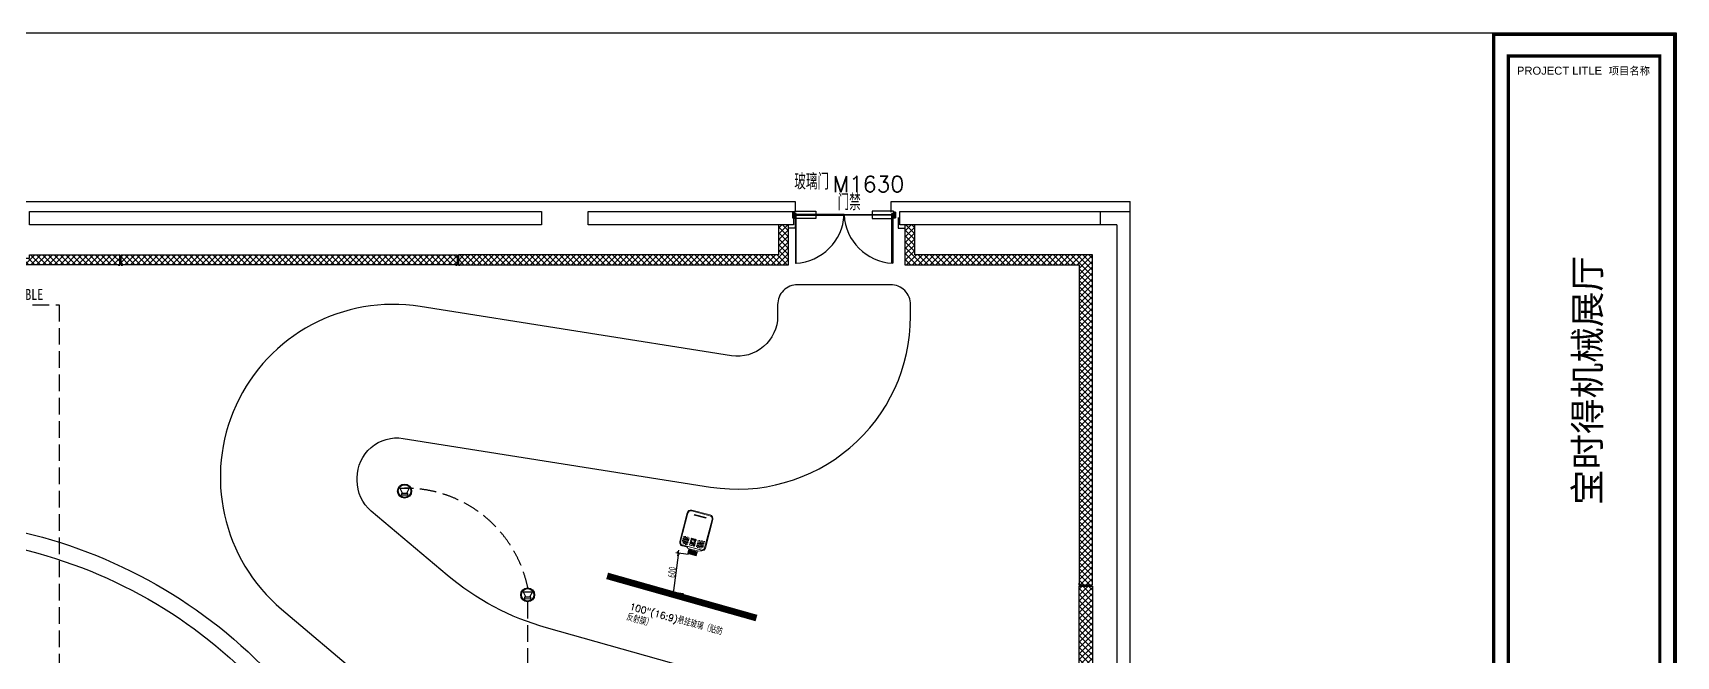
# Model space of a CAD drawing. Header units: millimetres. Extents: x 89805 to 1757503, y 48266 to 267832.
# Drawn here: x 933889 to 958597, y 167559 to 176934 of the extents above; entities that cross this region are included whole.
import ezdxf
from ezdxf.enums import TextEntityAlignment as Align

# ---------------------------------------------------------------- set-up
doc = ezdxf.new("R2010")
doc.units = ezdxf.units.MM
doc.header["$LTSCALE"] = 1000
doc.linetypes.add('DASH', pattern=[0.35, 0.25, -0.1])
doc.linetypes.add('HIDDEN', pattern=[9.525, 6.35, -3.175])
for name, color, linetype in [('0XX', 1, 'HIDDEN'), ('2FC', 2, 'Continuous'), ('A_TEXT', 7, 'Continuous'), ('G-新建隔墙', 4, 'Continuous'), ('G-装饰造型轮廓线', 3, 'Continuous'), ('HATCH-OTHER', 161, 'Continuous'), ('SHEET', 2, 'Continuous'), ('WALL', 111, 'Continuous'), ('WALL-TEXT', 2, 'Continuous'), ('WALL-WIDE', 6, 'Continuous'), ('WINDOW', 2, 'Continuous'), ('会议', 1, 'Continuous'), ('图框', 7, 'Continuous'), ('多媒体弱电', 5, 'Continuous')]:
    doc.layers.add(name, color=color, linetype=linetype)
doc.styles.add('_TCH_SPACE', font='SIMPLEX', dxfattribs={"height": 5, "bigfont": 'GBCBIG'})
doc.styles.add('DEQIU', font='hzs.shx', dxfattribs={"width": 0.7, "bigfont": 'hztxt.shx'})
doc.styles.get("Standard").update_dxf_attribs({"font": 'txt', "bigfont": 'gbcbig.shx'})
doc.styles.add('WMF-Arial0', font='arial.ttf')
doc.styles.add('WMF-黑体0', font='simhei.ttf')
doc.styles.add('黑体', font='simhei.ttf', dxfattribs={"width": 0.7})
doc.dimstyles.new('MY-30', dxfattribs={"dimscale": 30, "dimtxt": 3.5, "dimasz": 1, "dimexe": 1.2, "dimexo": 2, "dimgap": 0.25, "dimtad": 1, "dimdec": 0, "dimrnd": 5, "dimdsep": 46, "dimtxsty": 'DEQIU', "dimblk": 'ZHQ-EP', "dimcen": 0.09, "dimclrd": 256, "dimclre": 256, "dimclrt": 40, "dimadec": 0, "dimazin": 0, "dimtm": 1e-09, "dimtfac": 0.434783, "dimtdec": 0, "dimtix": 1, "dimtmove": 2, "dimatfit": 3, "dimldrblk": 'DOT', "dimfxl": 0, "dimtvp": 0.001739, "dimtolj": 1, "dimarcsym": 0})
pattern_1 = [(45, (-498402.2, -118691.22), (-44.1941738, 44.1941738), []), (135, (-498402.2, -118691.22), (-44.1941738, -44.1941738), [])]
pattern_2 = [(0, (97513.92, 15201.57), (12.2091667, -24.4183333), [0, -24.4183333])]

# ---------------------------------------------------------------- blocks, each defined once
blk = doc.blocks.new('dfghh')
at = {"layer": 'SHEET', "const_width": 0.708}
blk.add_lwpolyline([(-3.21, 397.63), (-36.41, 397.63), (-36.41, 256.88), (-3.21, 256.88)], close=True, dxfattribs=at)
at = {"layer": 'WALL-WIDE', "color": 4}
blk.add_lwpolyline([(-579.5, 402.72), (0.35, 402.72), (0.35, -0.35), (-579.5, -0.35)], close=True, dxfattribs=at)
at = {"layer": '图框', "const_width": 0.708}
blk.add_lwpolyline([(0, 0), (-39.62, 0), (-39.62, 402.36), (0, 402.36)], close=True, dxfattribs=at)
at = {"color": 2, "lineweight": 0}
for s, height, style, p in [('PROJECT LITLE    ', 1.7533, 'WMF-Arial0', (-34.53, 393.55)), ('项目名称', 1.664, 'WMF-黑体0', (-14.44, 393.55))]:
    blk.add_text(s, height=height, dxfattribs=dict(at, style=style)).set_placement(p)
at = {"layer": 'WALL-TEXT', "style": 'WMF-黑体0'}
blk.add_text('宝时得机械展厅', height=5.718, rotation=90, dxfattribs=at).set_placement((-19.08, 326.48), align=Align.MIDDLE_CENTER)
blk = doc.blocks.new('Roberto方案')
at = {"color": 8, "ltscale": 0.7}
for p, q in [((1677557, 312189, -3), (1678075, 315144, -3)), ((1691650, 308048, 57), (1691129, 305094, 57)), ((1695394, 307372, 57), (1694873, 304418, 57))]:
    blk.add_line(p, q, dxfattribs=at)
at = {"color": 8, "linetype": 'DASH', "ltscale": 0.7}
blk.add_line((1681713, 311456, 57), (1682234, 314410, 57), dxfattribs=at)
at = {"color": 3, "ltscale": 0.7}
blk.add_line((1677560, 311683, -3), (1677560, 311683, -3), dxfattribs=at)
at = {"color": 8, "ltscale": 0.7}
for points, elevation in [([(1675838, 316921), (1675571, 316198, 0.467721), (1675800, 315799), (1677412, 315514, 0.219565), (1677736, 315600), (1678201, 315984, -0.067662), (1678430, 316126), (1678545, 316177, 0.275717), (1679135, 317015), (1679190, 317750), (1679190, 317750, 0.414214), (1678890, 318050), (1677491, 318050, 0.347971), (1677191, 317813, -0.347971), (1676891, 317575, 0.34085), (1675838, 316921)], 37), ([(1687669, 315104), (1687669, 315145, -0.460889), (1688362, 315738), (1688362, 315738), (1692984, 315007, 0.460889), (1695990, 317575), (1695990, 317750, 0.414214), (1695690, 318050), (1694291, 318050, 0.414214), (1693991, 317750), (1693991, 317575, -0.460889), (1693297, 316982), (1688617, 317722, 0.758886), (1686533, 313168), (1687731, 312155, 0.107067), (1689975, 310963), (1694652, 309644, -0.335781), (1695526, 308489), (1695526, 307850, 0.36397), (1695774, 307555), (1697173, 307308, 0.466308), (1697525, 307603), (1697525, 308488, 0.335781), (1695194, 311568), (1690518, 312888, -0.107067), (1689022, 313682), (1687881, 314646, -0.220777), (1687669, 315104), (1687669, 315145)], 37), ([(1695427, 303817), (1695463, 303900, -0.348662), (1695682, 304018), (1697353, 303716, -0.482951), (1697501, 303440), (1697379, 303155, -0.329052), (1695011, 301776), (1687655, 302576, -0.260725), (1685267, 304274), (1684607, 305669, 0.289853), (1683706, 306239), (1682451, 306239, 0.414214), (1681951, 305739), (1681951, 304193, -0.414214), (1679351, 301593), (1678160, 301593, -0.414214), (1675560, 304193), (1675560, 311933, -0.466844), (1675912, 312228), (1677312, 311979, -0.363472), (1677560, 311683), (1677560, 304193, 0.414214), (1678160, 303593), (1679351, 303593, 0.414214), (1679951, 304193), (1679951, 305739, -0.414214), (1682451, 308239), (1683702, 308239, -0.289853), (1686416, 306521), (1687075, 305130, 0.260725), (1687871, 304564), (1695324, 303757, 0.328763), (1695427, 303817, 1.521761)], -3)]:
    blk.add_lwpolyline(points, format="xyb", dxfattribs=dict(at, elevation=elevation))
at = {"color": 7, "ltscale": 0.7, "const_width": 100}
for points, elevation in [([(1679902, 317525), (1681073, 315506)], -3), ([(1691427, 313670), (1693673, 313036)], 17), ([(1687056, 306275), (1688958, 304922)], -7), ([(1682721, 305306), (1682721, 302972)], -3)]:
    blk.add_lwpolyline(points, dxfattribs=dict(at, elevation=elevation))
at = {"color": 8, "ltscale": 0.7, "elevation": 57}
for points in [[(1675662, 315569), (1682234, 314410, -0.153915), (1686235, 312328), (1689268, 309295, 0.152859), (1691650, 308048), (1697291, 307029, -0.359482), (1697775, 306447), (1697775, 304240, -0.467565), (1697434, 303955), (1691118, 305096, -0.152859), (1687147, 307173), (1684114, 310206, 0.153915), (1681713, 311456), (1675806, 312498, -0.36397), (1675310, 313089), (1675310, 315274, -0.466308)], [(1675619, 315323), (1682191, 314164, -0.153915), (1686058, 312151), (1689091, 309118, 0.152859), (1691606, 307802), (1697246, 306784, -0.358443), (1697525, 306447), (1697525, 304240, -0.467565), (1697479, 304201), (1691162, 305342, -0.152859), (1687324, 307350), (1684291, 310383, 0.153915), (1681757, 311702), (1675849, 312744, -0.36397), (1675560, 313089), (1675560, 315274, -0.466308)]]:
    blk.add_lwpolyline(points, format="xyb", close=True, dxfattribs=at)
at = {"color": 7, "ltscale": 0.7, "char_height": 100, "attachment_point": 1}
for insert, width, rotation in [((1680040, 317069, -3), 1657.42, 299.4461), ((1691783, 313263, -3), 1513.59, 344.2443), ((1687388, 305903, -28), 1513.59, 324.4513), ((1682498, 303364, -3), 1538.52, 90)]:
    blk.add_mtext('100"(16:9)悬挂玻璃（贴防反射膜）', dxfattribs=dict(at, insert=insert, width=width, rotation=rotation))
blk = doc.blocks.new('fdsafds')
at = {"layer": '0XX', "ltscale": 30}
blk.add_lwpolyline([(-41584, -4355), (-41264, -4355), (-41264, -4245), (-41584, -4245)], close=True, dxfattribs=at)
at = {"layer": '2FC', "linetype": 'DASH', "ltscale": 20}
for radius in [15, 4.33]:
    blk.add_circle((-41566, -4300), radius, dxfattribs=at)
blk = doc.blocks.new('西展厅玻璃门')
at = {"layer": 'WINDOW'}
for points in [[(1426914, 292904), (1426939, 292904), (1426939, 292987), (1426914, 292987)], [(1426944, 292940), (1427689, 292940), (1427689, 292952), (1426944, 292952)], [(1426956, 292965), (1426956, 292220), (1426968, 292220), (1426968, 292965)], [(1428434, 292940), (1427689, 292940), (1427689, 292952), (1428434, 292952)], [(1428421, 292965), (1428421, 292220), (1428409, 292220), (1428409, 292965)], [(1428439, 292904), (1428464, 292904), (1428464, 292987), (1428439, 292987)], [(1428464, 292904), (1428439, 292904), (1428439, 292987), (1428464, 292987)]]:
    blk.add_lwpolyline(points, close=True, dxfattribs=at)
for centre, start, end in [((1426924, 292985), 272.91, 357.09), ((1428454, 292985), 182.91, 267.09)]:
    blk.add_arc(centre, 766, start, end, dxfattribs=at)
at = {"layer": 'WINDOW', "xscale": -1, "rotation": 180}
blk.add_blockref('fdsafds', (1468528, 288646), dxfattribs=at)
at = {"layer": 'WINDOW', "rotation": 180}
blk.add_blockref('fdsafds', (1386849, 288646), dxfattribs=at)
blk = doc.blocks.new('喇叭')
at = {"layer": '会议', "color": 5}
for p, q in [((-132, 77), (131, 84)), ((-132, 77), (-53, -67)), ((131, 84), (58, -64))]:
    blk.add_line(p, q, dxfattribs=at)
blk.add_lwpolyline([(95, -106), (94, -63), (-89, -68), (-88, -111)], close=True, dxfattribs=at)
for radius in [197, 177]:
    blk.add_circle((0, 0), radius, dxfattribs=at)
blk = doc.blocks.new('ty')
at = {"layer": '会议', "lineweight": 0}
h = blk.add_hatch(dxfattribs=at)
h.set_pattern_fill('DOTS', color=5, scale=448, angle=270, style=0)
h.set_pattern_definition(pattern_2)
edge = h.paths.add_edge_path()
edge.add_ellipse((618, 153), major_axis=(-53, 53), ratio=1, start_angle=225, end_angle=315)
edge.add_line((618, 228), (532, 228))
edge.add_line((532, 228), (532, 84))
edge.add_line((532, 84), (693, 84))
edge.add_line((693, 84), (693, 153))
h = blk.add_hatch(dxfattribs=at)
h.set_pattern_fill('DOTS', color=5, scale=448, angle=270, style=0)
h.set_pattern_definition(pattern_2)
edge = h.paths.add_edge_path()
edge.add_ellipse((618, -153), major_axis=(53, 53), ratio=1, start_angle=225, end_angle=315, ccw=False)
edge.add_line((618, -228), (532, -228))
edge.add_line((532, -228), (532, -84))
edge.add_line((532, -84), (693, -84))
edge.add_line((693, -84), (693, -153))
at = {"layer": '会议', "color": 5, "lineweight": 0}
for p, q in [((0, 187), (0, -187)), ((15, 187), (15, -187)), ((66, 125), (66, -113)), ((85, 125), (66, 125)), ((658, 262), (75, 262)), ((658, 247), (75, 247)), ((85, -113), (85, 125)), ((718, -187), (718, 187)), ((718, 152), (718, -76)), ((754, -76), (754, 152)), ((754, 126), (754, -50)), ((771, 126), (754, 126)), ((771, 126), (771, -50)), ((782, 126), (771, 126)), ((771, -50), (771, 126)), ((782, 126), (782, -50)), ((782, -50), (782, 126)), ((854, 126), (782, 126)), ((854, 111), (782, 111)), ((854, 96), (782, 96)), ((854, 81), (782, 81)), ((854, 66), (782, 66)), ((854, 51), (782, 51)), ((854, 36), (782, 36)), ((854, 21), (782, 21)), ((854, 6), (782, 6)), ((854, 126), (854, -50)), ((66, -113), (85, -113)), ((75, -247), (658, -247)), ((75, -262), (658, -262)), ((733, -187), (733, -94)), ((754, -50), (771, -50)), ((771, -50), (782, -50)), ((854, -9), (782, -9)), ((854, -24), (782, -24)), ((854, -39), (782, -39)), ((782, -50), (854, -50))]:
    blk.add_line(p, q, dxfattribs=at)
at = {"layer": '会议', "color": 5, "lineweight": 0, "extrusion": (0, 0, -1)}
for centre, major_axis, ratio, start_param, end_param in [((75, 187), (-53, 53), 1, 5.497787, 7.068583), ((75, 187), (-42.4, 42.4), 1, 5.497787, 7.068583), ((553, 31), (-10.2, 10.2), 1, 3.926991, 10.210176), ((553, -6), (-10.2, 10.2), 1, 3.926991, 10.210176), ((591, 31), (-10.2, 10.2), 1, 3.926991, 10.210176), ((628, 31), (-10.2, 10.2), 1, 3.926991, 10.210176), ((628, -6), (-10.2, 10.2), 1, 3.926991, 10.210176), ((666, 31), (-10.2, 10.2), 1, 3.926991, 10.210176), ((666, -25), (0, 33.2), 0.467648, 3.141593, 9.424778), ((658, 187), (-53, 53), 1, 0.785398, 2.121825), ((658, 187), (42.4, 42.4), 1, 5.497787, 7.068583), ((911, 252), (173, 69), 1, 2.957483, 3.26624), ((75, -187), (-53, 53), 1, 3.926991, 5.497787), ((75, -187), (42.4, 42.4), 1, 2.356194, 3.926991), ((553, -44), (-10.2, 10.2), 1, 3.926991, 10.210176), ((591, -44), (-10.2, 10.2), 1, 3.926991, 10.210176), ((628, -44), (-10.2, 10.2), 1, 3.926991, 10.210176), ((658, -187), (-42.4, 42.4), 1, 2.356194, 3.926991), ((658, -187), (-53, 53), 1, 2.356194, 3.926991), ((791, -140), (-52.5, 52.5), 1, 5.657537, 6.540911)]:
    blk.add_ellipse(centre, major_axis=major_axis, ratio=ratio, start_param=start_param, end_param=end_param, dxfattribs=at)
blk = doc.blocks.new('ZHQ-EP')
blk.add_line((-1.5, 0), (1.5, 0))
at = {"const_width": 0.5}
blk.add_lwpolyline([(-0.7, -0.7), (0.7, 0.7)], dxfattribs=at)
blk = doc.blocks.new('*D91')
at = {"layer": 'Defpoints', "color": 0}
for p in [(943808, 169082, 21), (943516, 168517), (943731, 168489)]:
    blk.add_point(p, dxfattribs=at)
at = {"layer": 'WINDOW', "lineweight": -2}
for p, q in [((943590, 169080), (943520, 168546)), ((943749, 169090), (943558, 169115)), ((943671, 168496), (943481, 168521))]:
    blk.add_line(p, q, dxfattribs=at)
at = {"layer": 'WINDOW', "lineweight": -2, "xscale": 30, "yscale": 30, "zscale": 30}
for p, rotation in [((943594, 169110), 82.52394471471494), ((943516, 168517), 262.523944714715)]:
    blk.add_blockref('ZHQ-EP', p, dxfattribs=dict(at, rotation=rotation))
at = {"layer": 'WINDOW', "color": 40, "insert": (943496, 168821), "char_height": 105, "attachment_point": 5, "rotation": 82.5239, "style": 'DEQIU'}
blk.add_mtext('\\A1;600', dxfattribs=at)
blk = doc.blocks.new('_Dot')
at = {"color": 0, "linetype": 'ByBlock', "lineweight": -2}
blk.add_line((-0.5, 0), (-1, 0), dxfattribs=at)
at = {"color": 0, "linetype": 'ByBlock', "const_width": 0.5}
blk.add_lwpolyline([(-0.25, 0, 1), (0.25, 0, 1)], format="xyb", close=True, dxfattribs=at)

msp = doc.modelspace()

# ---------------------------------------------------------------- hatches: boundary and pattern name
at = {"layer": 'G-新建隔墙', "ltscale": 0.7}
h = msp.add_hatch(dxfattribs=at)
h.set_pattern_fill('ANSI37', color=8, scale=500, style=0)
h.set_pattern_definition(pattern_1)
h.paths.add_polyline_path([(935193.9, 173596.2), (935193.9, 173446.2), (930233.6, 173446.2), (930233.6, 174046.2), (930383.6, 174046.2), (930383.6, 173596.2), (933136.6, 173596.2), (933136.6, 173546.2), (933836.6, 173546.2), (933836.6, 173596.2)])
h = msp.add_hatch(dxfattribs=at)
h.set_pattern_fill('ANSI37', color=8, scale=500, style=0)
h.set_pattern_definition(pattern_1)
h.paths.add_polyline_path([(940286.3, 173596.2), (940286.3, 173446.2), (945251.6, 173446.2), (945251.6, 174046.2), (945101.6, 174046.2), (945101.6, 173596.2)])
h = msp.add_hatch(dxfattribs=at)
h.set_pattern_fill('ANSI37', color=8, scale=500, style=0)
h.set_pattern_definition(pattern_1)
edge = h.paths.add_edge_path()
edge.add_line((949616.6, 168631.1), (949821.6, 168631.1))
edge.add_line((949821.6, 168631.1), (949821.6, 173596.2))
edge.add_line((949821.6, 173596.2), (947151.6, 173596.2))
edge.add_line((947151.6, 173596.2), (947151.6, 174046.2))
edge.add_line((947151.6, 174046.2), (947001.6, 174046.2))
edge.add_line((947001.6, 174046.2), (947001.6, 173446.2))
edge.add_line((947001.6, 173446.2), (949621.6, 173446.2))
edge.add_line((949621.6, 173446.2), (949621.6, 168631.1))
edge.add_line((949621.6, 168631.1), (949821.6, 168631.1))
h = msp.add_hatch(dxfattribs=at)
h.set_pattern_fill('ANSI37', color=8, scale=500, style=0)
h.set_pattern_definition(pattern_1)
h.paths.add_polyline_path([(935213.9, 173596.2), (940266.3, 173596.2), (940266.3, 173446.2), (935213.9, 173446.2)])
h = msp.add_hatch(dxfattribs=at)
h.set_pattern_fill('ANSI37', color=8, scale=500, style=0)
h.set_pattern_definition([(45, (-498352.2, -118691.22), (-44.1941738, 44.1941738), []), (135, (-498352.2, -118691.22), (-44.1941738, -44.1941738), [])])
h.paths.add_polyline_path([(949621.6, 168611.1), (949821.6, 168611.1), (949821.6, 163806.1), (949621.6, 163806.1)])

# ---------------------------------------------------------------- linework, layer by layer
at = {"color": 3, "ltscale": 0.7}
for p, q in [((945701.6, 174196.2), (946551.6, 174196.2)), ((935193.9, 173466.2), (935193.9, 173596.2)), ((935213.9, 173466.2), (935213.9, 173596.2))]:
    msp.add_line(p, q, dxfattribs=at)
at = {"color": 7, "ltscale": 0.7}
for points in [[(935242.6, 173446.2), (935233.9, 173441.2), (935213.9, 173441.2), (935213.9, 173461.2), (935193.9, 173461.2), (935193.9, 173441.2), (935173.9, 173441.2), (935165.3, 173446.2)], [(935173.9, 173441.2), (935193.9, 173441.2), (935193.9, 173461.2), (935213.9, 173461.2), (935213.9, 173441.2), (935233.9, 173441.2)], [(940314.9, 173446.2), (940306.3, 173441.2), (940286.3, 173441.2), (940286.3, 173461.2), (940266.3, 173461.2), (940266.3, 173441.2), (940246.3, 173441.2), (940237.6, 173446.2)], [(940246.3, 173441.2), (940266.3, 173441.2), (940266.3, 173461.2), (940286.3, 173461.2), (940286.3, 173441.2), (940306.3, 173441.2)], [(935233.9, 173441.2), (935242.6, 173446.2)], [(940306.3, 173441.2), (940314.9, 173446.2)], [(949621.6, 168659.8), (949616.6, 168651.1), (949616.6, 168631.1), (949686.6, 168631.1), (949686.6, 168611.1), (949616.6, 168611.1), (949616.6, 168591.1), (949621.6, 168582.4)]]:
    msp.add_lwpolyline(points, dxfattribs=at)
at = {"layer": 'G-新建隔墙', "color": 4, "ltscale": 0.7}
for points in [[(935193.9, 173596.2), (935193.9, 173446.2), (930233.6, 173446.2), (930233.6, 174046.2), (930383.6, 174046.2), (930383.6, 173596.2), (933136.6, 173596.2), (933136.6, 173546.2), (933836.6, 173546.2), (933836.6, 173596.2), (935193.9, 173596.2)], [(945351.6, 174154.7), (945351.6, 174046.2), (945351.6, 173996.2), (945251.6, 173996.2)], [(946901.6, 174154.7), (946901.6, 174046.2), (946901.6, 173996.2), (947001.6, 173996.2)]]:
    msp.add_lwpolyline(points, dxfattribs=at)
for points in [[(940286.3, 173596.2), (940286.3, 173446.2), (945251.6, 173446.2), (945251.6, 174046.2), (945101.6, 174046.2), (945101.6, 173596.2)], [(935213.9, 173596.2), (940266.3, 173596.2), (940266.3, 173446.2), (935213.9, 173446.2)], [(949621.6, 168611.1), (949821.6, 168611.1), (949821.6, 163806.1), (949621.6, 163806.1)]]:
    msp.add_lwpolyline(points, close=True, dxfattribs=at)
at = {"layer": 'G-装饰造型轮廓线', "color": 3, "ltscale": 0.7}
for points in [[(929992.9, 174396.2), (945351.6, 174396.2), (945351.6, 174237.7)], [(946793.3, 174237.7), (946793.3, 174396.2), (950386.6, 174396.2)]]:
    msp.add_lwpolyline(points, dxfattribs=at)
at = {"layer": 'WALL'}
for points in [[(933836.6, 174246.2), (941536.6, 174246.2), (941536.6, 174046.2), (933836.6, 174046.2)], [(942236.6, 174246.2), (945326.6, 174246.2), (945326.6, 174046.2), (942236.6, 174046.2)], [(946926.6, 174246.2), (949936.6, 174246.2), (949936.6, 174046.2), (946926.6, 174046.2)]]:
    msp.add_lwpolyline(points, close=True, dxfattribs=at)
for points in [[(949936.6, 174246.2), (950386.6, 174246.2)], [(949616.6, 168631.1), (949821.6, 168631.1), (949821.6, 173596.2), (947151.6, 173596.2), (947151.6, 174046.2), (947001.6, 174046.2), (947001.6, 173446.2), (949621.6, 173446.2), (949621.6, 168631.1), (949821.6, 168631.1)], [(950186.6, 174046.2), (949936.6, 174046.2)]]:
    msp.add_lwpolyline(points, dxfattribs=at)
at = {"layer": 'WALL', "color": 4, "ltscale": 0.7}
for points in [[(950386.6, 169866.2), (950386.6, 174396.2), (950386.6, 174396.2)], [(950186.6, 174046.2), (950186.6, 165146.2), (950386.6, 165146.2), (950386.6, 169866.2)]]:
    msp.add_lwpolyline(points, dxfattribs=at)
at = {"layer": 'WINDOW', "color": 6, "linetype": 'DASH'}
msp.add_line((941326, 168376.5), (941326, 166471.6), dxfattribs=at)
msp.add_lwpolyline([(930733.3, 172844.8), (934285.3, 172844.8), (934285.3, 166471.6)], dxfattribs=at)
msp.add_arc((939492.1, 168207), 1877.7, 11.65801, 90.41701, dxfattribs=at)

# ---------------------------------------------------------------- block references
at = {"color": 6}
msp.add_blockref('西展厅玻璃门', (-481602.2, -118749.7), dxfattribs=at)
at = {"layer": 'HATCH-OTHER', "linetype": 'ByBlock', "xscale": 68.60699999995995, "yscale": 68.60700000001816, "zscale": 68.607}
msp.add_blockref('dfghh', (958573, 149305.1), dxfattribs=at)
at = {"layer": 'WINDOW', "color": 6}
msp.add_blockref('Roberto方案', (-748903.8, -144903.9, 3.3), dxfattribs=at)
at = {"layer": '多媒体弱电', "lineweight": -3}
for name, p, xscale, yscale, zscale, rotation in [('喇叭', (939477.9, 170041.8), 0.5328680174632501, 0.5328680175007321, 0.5328680174889712, 358.591711986947), ('ty', (943933.7, 169718.3, 20.5), 0.7581600000151016, 0.7581599999975879, 0.7581599999894415, 255.4624287713873), ('喇叭', (941328.5, 168481.5), 0.5328680174632501, 0.5328680175007321, 0.5328680174889712, 358.591711986947)]:
    msp.add_blockref(name, p, dxfattribs=dict(at, xscale=xscale, yscale=yscale, zscale=zscale, rotation=rotation))

# ---------------------------------------------------------------- texts
at = {"layer": 'A_TEXT', "style": '_TCH_SPACE'}
msp.add_text('门禁', height=241.13, dxfattribs=at).set_placement((945989.4, 174267.1))
at = {"layer": 'WINDOW', "style": '_TCH_SPACE'}
for s, p in [('玻璃门', (945338.3, 174576.8)), ('M1630', (945914.2, 174539.3))]:
    msp.add_text(s, height=241.13, dxfattribs=at).set_placement(p)
at = {"layer": '多媒体弱电', "style": '黑体', "width": 0.8}
msp.add_text('1*2.0，KBG20，SPEAKER  CABLE', height=165.646, rotation=0.32102, dxfattribs=at).set_placement((931520.3, 172903.7))

# ---------------------------------------------------------------- dimensions: what is measured, and where the dimension line sits
at = {"layer": 'WINDOW', "color": 6}
dim = msp.add_aligned_dim(p1=(943808.5, 169081.7, 20.5), p2=(943730.6, 168488.6), distance=-216.2, dimstyle='MY-30', dxfattribs=at)
dim.commit()
dim.dimension.update_dxf_attribs({"geometry": '*D91', "text_midpoint": (943495.7, 168821.1)})

doc.saveas('drawing.dxf')
